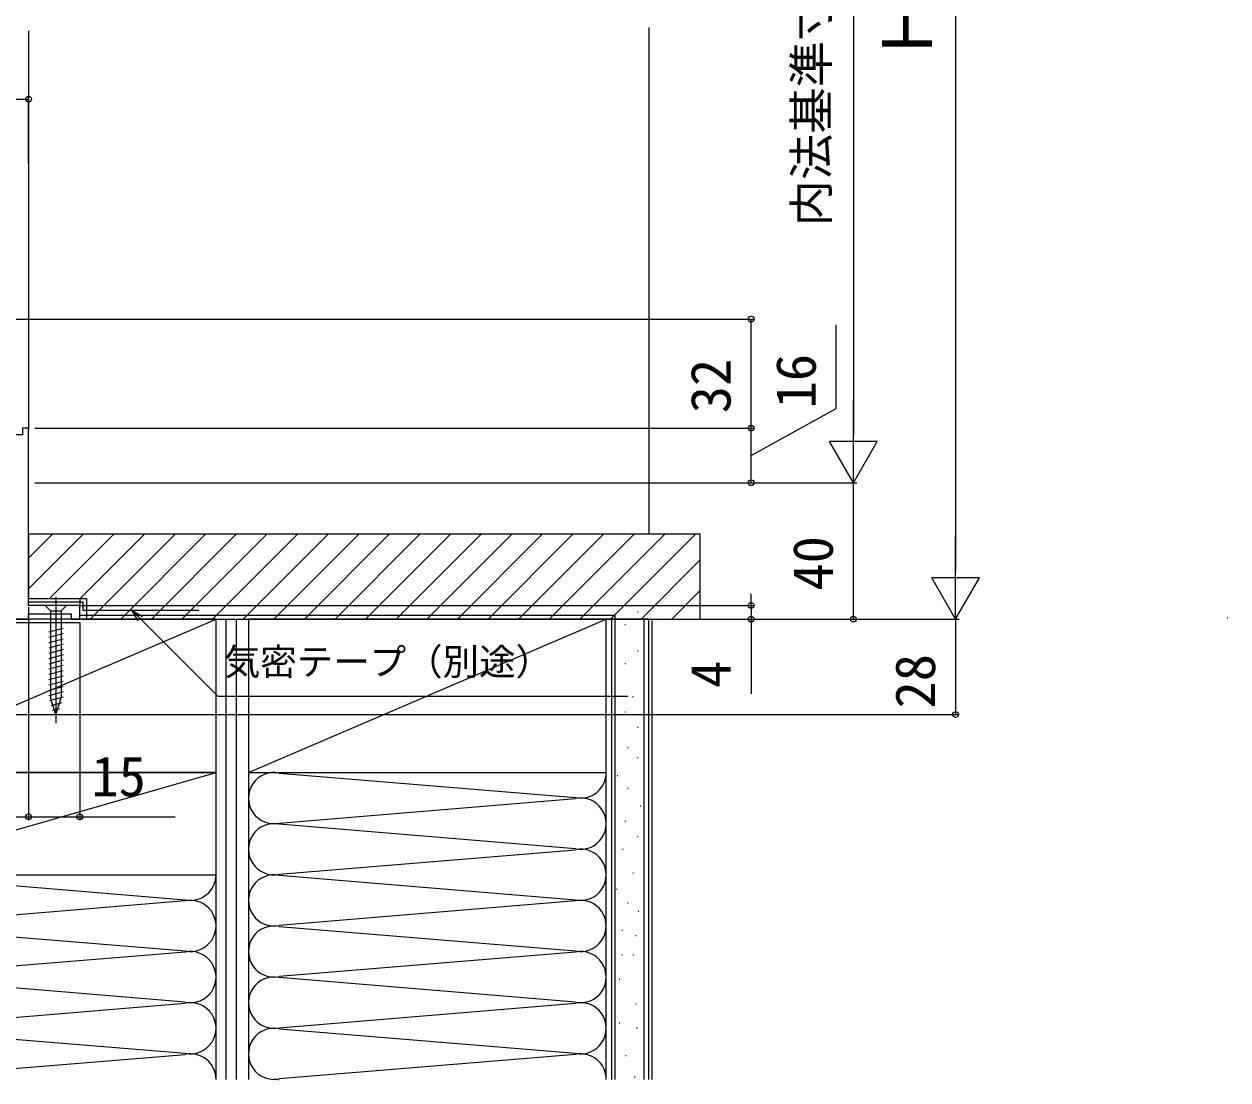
# Model space of a CAD drawing. Units: millimetres, scale not verified. Extents: x -700 to 700, y -1043 to 1038.
# Drawn here: x -416.9 to -63.7, y 201.5 to 511.2 of the extents above; entities that cross this region are included whole.
import ezdxf
from ezdxf.enums import TextEntityAlignment as Align

# ---------------------------------------------------------------- set-up
doc = ezdxf.new("R2010")
doc.units = ezdxf.units.MM
doc.header["$LTSCALE"] = 6
for name, color, linetype in [('0-2_YKK_11', 7, 'Continuous'), ('0-3_YKK_12', 2, 'Continuous'), ('0-4_YKK_13', 4, 'Continuous'), ('0-6_YKK_D', 6, 'Continuous'), ('0-8_YSS_K', 3, 'Continuous'), ('0-9_YSS_KE', 3, 'Continuous')]:
    doc.layers.add(name, color=color, linetype=linetype)
doc.styles.add('ＭＳ ゴシック', font='')
doc.styles.get('ＭＳ ゴシック').set_extended_font_data('MS Gothic')

msp = doc.modelspace()

# ---------------------------------------------------------------- linework, layer by layer
at = {"layer": '0-2_YKK_11'}
msp.add_lwpolyline([(-529.596, 336.7), (-468.996, 336.7), (-468.996, 308.7), (-465.596, 308.7), (-465.596, 310.6), (-466.096, 311.1), (-466.596, 311.6), (-466.596, 336.7), (-415.596, 336.7), (-415.596, 338.2), (-403.096, 338.2), (-403.096, 336.7), (-400.596, 336.7), (-400.596, 340.7), (-415.596, 340.7), (-415.596, 392.7), (-417.396, 392.7), (-417.396, 390.7), (-425.596, 390.7), (-425.596, 387.4)], dxfattribs=at)
at = {"layer": '0-3_YKK_12'}
for p, q in [((-415.596, 509.2), (-415.596, 392.2)), ((-400.596, 342.7), (-400.596, 340.2))]:
    msp.add_line(p, q, dxfattribs=at)
at = {"layer": '0-4_YKK_13'}
for p, q in [((-407.596, 343.2), (-407.596, 306.2)), ((-409.146, 339.15), (-409.146, 313.616)), ((-404.496, 340.7), (-406.046, 339.15)), ((-406.046, 339.15), (-406.046, 313.616)), ((-405.496, 333.955), (-409.696, 332.829)), ((-405.496, 332.402), (-409.696, 331.277)), ((-405.496, 330.849), (-409.696, 329.724)), ((-405.496, 329.296), (-409.696, 328.171)), ((-405.496, 327.743), (-409.696, 326.618)), ((-405.496, 326.19), (-409.696, 325.065)), ((-405.496, 324.637), (-409.696, 323.512)), ((-405.496, 323.084), (-409.696, 321.959)), ((-405.496, 321.531), (-409.696, 320.406)), ((-405.496, 319.979), (-409.696, 318.853)), ((-405.496, 318.426), (-409.696, 317.3)), ((-405.496, 316.873), (-409.696, 315.747)), ((-405.496, 315.32), (-409.696, 314.194)), ((-405.496, 313.767), (-409.438, 312.711)), ((-407.596, 308.7), (-409.146, 313.616)), ((-407.596, 308.7), (-409.146, 313.616)), ((-405.95, 312.092), (-408.986, 311.279)), ((-407.596, 308.7), (-406.046, 313.616)), ((-406.485, 310.396), (-408.535, 309.847))]:
    msp.add_line(p, q, dxfattribs=at)
msp.add_lwpolyline([(-404.496, 340.7), (-410.696, 340.7), (-409.146, 339.15), (-406.046, 339.15)], dxfattribs=at)
at = {"layer": '0-6_YKK_D'}
for p, q in [((-143.596, 672.7), (-143.596, 350.7)), ((-173.596, 642.7), (-173.596, 390.7)), ((-530.596, 489.2), (-415.596, 489.2)), ((-415.596, 470.2), (-415.596, 490.2)), ((-428.596, 424.7), (-202.596, 424.7)), ((-203.596, 392.7), (-203.596, 424.7)), ((-173.596, 376.7), (-173.596, 400.949)), ((-413.724, 392.7), (-202.596, 392.7)), ((-413.596, 392.7), (-202.596, 392.7)), ((-203.596, 376.7), (-203.596, 392.7)), ((-173.596, 376.7), (-180.596, 388.824)), ((-166.596, 388.824), (-180.596, 388.824)), ((-173.596, 376.7), (-166.596, 388.824)), ((-413.724, 376.7), (-202.596, 376.7)), ((-396.596, 376.7), (-172.596, 376.7)), ((-395.596, 376.7), (-172.596, 376.7)), ((-173.596, 336.7), (-173.596, 376.7)), ((-143.596, 336.7), (-143.596, 360.949)), ((-143.596, 336.7), (-150.596, 348.824)), ((-136.596, 348.824), (-150.596, 348.824)), ((-143.596, 336.7), (-136.596, 348.824)), ((-203.596, 340.7), (-203.596, 344.1)), ((-415.596, 340.2), (-415.596, 277.7)), ((-415.596, 340.2), (-415.596, 277.7)), ((-400.096, 340.7), (-202.596, 340.7)), ((-203.596, 340.7), (-203.596, 336.7)), ((-400.596, 335.7), (-400.596, 277.7)), ((-400.096, 336.7), (-202.596, 336.7)), ((-399.596, 336.7), (-142.596, 336.7)), ((-398.596, 336.7), (-142.596, 336.7)), ((-397.596, 336.7), (-172.596, 336.7)), ((-203.596, 336.7), (-203.596, 314.809)), ((-143.596, 336.7), (-143.596, 308.7)), ((-464.596, 308.7), (-142.596, 308.7)), ((-465.596, 278.7), (-415.596, 278.7))]:
    msp.add_line(p, q, dxfattribs=at)
for points in [[(-203.596, 384.7), (-178.596, 398.449), (-178.596, 422.994)], [(-383.452, 336.152), (-385.212, 339.2), (-382.164, 337.44)], [(-385.212, 339.2), (-382.808, 336.796), (-360.093, 314.081), (-239.737, 314.081)], [(-415.596, 278.7), (-400.596, 278.7), (-372.56, 278.7)]]:
    msp.add_lwpolyline(points, dxfattribs=at)
for centre in [(-415.596, 489.2), (-203.596, 424.7), (-203.596, 392.7), (-203.596, 392.7), (-203.596, 376.7), (-203.596, 340.7), (-203.596, 336.7), (-173.596, 336.7), (-143.596, 308.7), (-415.596, 278.7), (-415.596, 278.7), (-400.596, 278.7)]:
    msp.add_circle(centre, 0.85, dxfattribs=at)
at = {"layer": '0-8_YSS_K'}
for p, q in [((-233.596, 510.2), (-233.596, 361.7)), ((-415.596, 354.55), (-408.446, 361.7)), ((-415.596, 345.57), (-399.466, 361.7)), ((-409.485, 342.7), (-390.485, 361.7)), ((-400.505, 342.7), (-381.505, 361.7)), ((-397.525, 336.7), (-372.525, 361.7)), ((-388.545, 336.7), (-363.545, 361.7)), ((-379.564, 336.7), (-354.564, 361.7)), ((-370.584, 336.7), (-345.584, 361.7)), ((-361.604, 336.7), (-336.604, 361.7)), ((-352.624, 336.7), (-327.624, 361.7)), ((-343.643, 336.7), (-318.643, 361.7)), ((-334.663, 336.7), (-309.663, 361.7)), ((-325.683, 336.7), (-300.683, 361.7)), ((-316.703, 336.7), (-291.703, 361.7)), ((-307.722, 336.7), (-282.722, 361.7)), ((-298.742, 336.7), (-273.742, 361.7)), ((-289.762, 336.7), (-264.762, 361.7)), ((-280.782, 336.7), (-255.782, 361.7)), ((-271.801, 336.7), (-246.801, 361.7)), ((-262.821, 336.7), (-237.821, 361.7)), ((-253.841, 336.7), (-228.841, 361.7)), ((-244.861, 336.7), (-219.861, 361.7)), ((-235.88, 336.7), (-218.596, 353.984)), ((-226.9, 336.7), (-218.596, 345.004)), ((-465.596, 291.7), (-360.596, 336.7)), ((-357.596, 201.7), (-357.596, 336.7)), ((-354.596, 201.7), (-354.596, 336.7)), ((-351.096, 291.7), (-246.096, 336.7)), ((-301.596, 336.7), (-298.596, 336.7)), ((-244.596, 336.7), (-244.596, 201.7)), ((-236.897, 338.821), (-236.697, 338.821)), ((-235.096, 336.7), (-235.096, 201.7)), ((-232.596, 201.7), (-232.596, 336.201)), ((-63.69, 336.977), (-63.89, 336.977)), ((-240.627, 335.091), (-240.427, 335.091)), ((-243.611, 330.37), (-243.411, 330.37)), ((-236.897, 327.386), (-236.697, 327.386)), ((-240.627, 323.656), (-240.427, 323.656)), ((-243.611, 318.434), (-243.411, 318.434)), ((-238.389, 313.958), (-238.189, 313.958)), ((-240.627, 309.482), (-240.427, 309.482)), ((-236.897, 305.006), (-236.697, 305.006)), ((-243.611, 302.022), (-243.411, 302.022)), ((-239.881, 299.038), (-239.681, 299.038)), ((-236.897, 296.054), (-236.697, 296.054)), ((-465.596, 261.7), (-360.596, 291.7)), ((-360.596, 227.977), (-360.596, 291.7)), ((-351.096, 291.7), (-351.096, 201.7)), ((-342.064, 291.542), (-255.128, 284.358)), ((-246.096, 227.977), (-246.096, 291.7)), ((-242.865, 290.832), (-242.665, 290.832)), ((-239.881, 287.103), (-239.681, 287.103)), ((-342.064, 276.858), (-255.128, 284.042)), ((-236.151, 281.881), (-235.951, 281.881)), ((-255.128, 269.358), (-342.064, 276.542)), ((-240.627, 277.405), (-240.427, 277.405)), ((-236.897, 272.929), (-236.697, 272.929)), ((-342.064, 261.858), (-255.128, 269.042)), ((-241.373, 269.199), (-241.173, 269.199)), ((-456.564, 261.542), (-369.628, 254.358)), ((-342.064, 261.542), (-255.128, 254.358)), ((-238.313, 262.268), (-238.113, 262.268)), ((-243.115, 257.466), (-242.915, 257.466)), ((-369.628, 254.042), (-456.564, 246.858)), ((-255.128, 254.042), (-342.064, 246.858)), ((-239.914, 253.465), (-239.714, 253.465)), ((-236.712, 251.064), (-236.512, 251.064)), ((-456.564, 246.542), (-369.628, 239.358)), ((-342.064, 246.542), (-255.128, 239.358)), ((-241.514, 245.461), (-241.314, 245.461)), ((-237.513, 243.861), (-237.313, 243.861)), ((-369.628, 239.042), (-456.564, 231.858)), ((-255.128, 239.042), (-342.064, 231.858)), ((-241.514, 238.259), (-241.314, 238.259)), ((-238.313, 238.259), (-238.113, 238.259)), ((-369.628, 224.358), (-456.564, 231.542)), ((-255.128, 224.358), (-342.064, 231.542)), ((-242.315, 231.056), (-242.115, 231.056)), ((-456.564, 216.858), (-369.628, 224.042)), ((-342.064, 216.858), (-255.128, 224.042)), ((-237.513, 223.853), (-237.313, 223.853)), ((-456.564, 216.542), (-369.628, 209.358)), ((-342.064, 216.542), (-255.128, 209.358)), ((-242.315, 218.251), (-242.115, 218.251)), ((-237.179, 216.827), (-236.979, 216.827)), ((-456.564, 201.858), (-369.628, 209.042)), ((-255.128, 209.042), (-342.064, 201.858)), ((-240.456, 208.717), (-240.256, 208.717)), ((-237.861, 202.49), (-237.661, 202.49))]:
    msp.add_line(p, q, dxfattribs=at)
msp.add_lwpolyline([(-360.596, 201.7), (-360.596, 336.7), (-351.096, 336.7), (-351.096, 201.7)], dxfattribs=at)
for centre, start, end in [((-343.596, 284.2), 78.21647, 281.78351), ((-253.596, 291.7), 258.21646, 0), ((-253.596, 276.7), 258.21646, 101.78354), ((-343.596, 269.2), 78.21647, 281.78351), ((-253.596, 261.7), 258.21646, 101.78354), ((-368.096, 261.7), 258.21646, 360), ((-343.596, 254.2), 78.21647, 281.78351), ((-368.096, 246.7), 258.21646, 101.78354), ((-253.596, 246.7), 258.21646, 101.78354), ((-343.596, 239.2), 78.21647, 281.78352), ((-368.096, 231.7), 258.21646, 101.78354), ((-253.596, 231.7), 258.21646, 101.78354), ((-343.596, 224.2), 78.21647, 281.78351), ((-368.096, 216.7), 258.21646, 101.78354), ((-253.596, 216.7), 258.21646, 101.78354), ((-343.596, 209.2), 78.21647, 281.78351), ((-368.096, 201.7), 359.99997, 101.78354), ((-253.596, 201.7), 359.99997, 101.78354), ((-343.596, 194.2), 78.21647, 90.06416)]:
    msp.add_arc(centre, 7.5, start, end, dxfattribs=at)
at = {"layer": '0-9_YSS_KE'}
for p, q in [((-415.596, 361.7), (-415.596, 342.7)), ((-415.596, 342.7), (-398.596, 342.7)), ((-398.596, 342.7), (-398.596, 336.7)), ((-399.596, 341.7), (-415.596, 341.7)), ((-399.596, 339.2), (-399.596, 341.7)), ((-365.596, 339.2), (-399.596, 339.2)), ((-243.596, 337.7), (-400.596, 337.7)), ((-398.596, 336.7), (-218.596, 336.7)), ((-246.096, 201.7), (-246.096, 336.7)), ((-243.596, 337.7), (-243.596, 201.7))]:
    msp.add_line(p, q, dxfattribs=at)
for points in [[(-415.596, 361.7), (-218.596, 361.7), (-218.596, 336.7)], [(-464.596, 201.7), (-464.596, 335.7), (-400.596, 335.7)], [(-233.596, 201.7), (-233.596, 336.7), (-246.096, 336.7)]]:
    msp.add_lwpolyline(points, dxfattribs=at)
for points in [[(-360.596, 291.7), (-360.596, 336.7), (-465.596, 336.7), (-465.596, 291.7)], [(-246.096, 291.7), (-246.096, 336.7), (-351.096, 336.7), (-351.096, 291.7)], [(-360.596, 261.7), (-360.596, 291.7), (-465.596, 291.7), (-465.596, 261.7)]]:
    msp.add_lwpolyline(points, close=True, dxfattribs=at)

# ---------------------------------------------------------------- texts
at = {"layer": '0-6_YKK_D', "style": 'ＭＳ ゴシック'}
for s, height, p in [('内法基準寸法h', 9.971, (-177.95, 451.868)), ('Ｈ', 14.66, (-146.096, 500.564)), ('16', 11.73, (-181.096, 398.494)), ('32', 11.73, (-206.096, 397.064)), ('40', 11.73, (-176.096, 345.064)), ('28', 11.73, (-146.096, 310.489)), ('4', 11.73, (-206.096, 316.491))]:
    msp.add_text(s, height=height, rotation=90, dxfattribs=at).set_placement(p, align=Align.BOTTOM_LEFT)
for s, height, p in [('気密テープ（別途）', 7.845, (-358.323, 317.916)), ('15', 11.73, (-397.15, 281.2))]:
    msp.add_text(s, height=height, dxfattribs=at).set_placement(p, align=Align.BOTTOM_LEFT)

doc.saveas('drawing.dxf')
